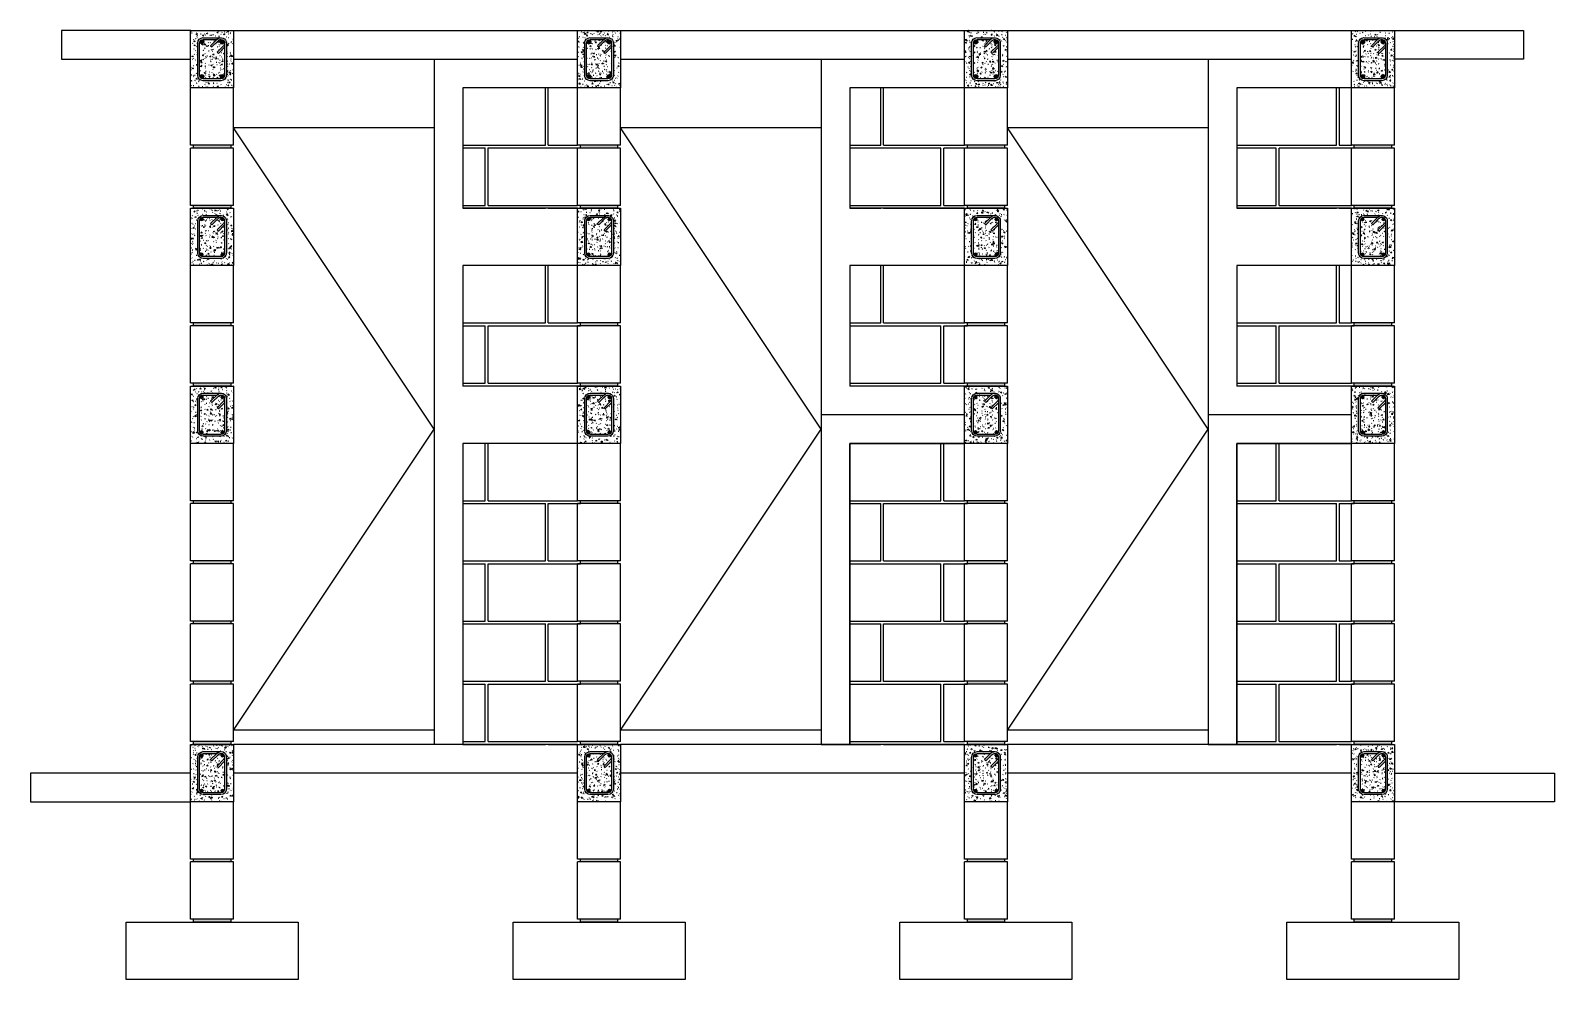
# Model space of a CAD drawing. Header units: metres. Extents: x 0.9 to 42, y -19 to 5.
# Drawn here: x 8.32 to 13.64, y -9.82 to -6.51 of the extents above; entities that cross this region are included whole.
import ezdxf

# ---------------------------------------------------------------- set-up
doc = ezdxf.new("R2010")
doc.units = ezdxf.units.M
doc.linetypes.add('DASHED2', pattern=[0.375, 0.25, -0.125])
doc.layers.add('0.05', color=9, linetype='Continuous')
doc.layers.add('Vistas', color=7, linetype='Continuous')

# ---------------------------------------------------------------- blocks, each defined once
blk = doc.blocks.new('Bloque')
h = blk.add_hatch(color=256)
h.dxf.hatch_style = 1
h.paths.add_polyline_path([(-0.065, 0.01), (-0.065, 0), (0.065, 0), (0.065, 0.01)])
for p, q in [((-0.075, 0.01), (-0.075, 0.21)), ((-0.075, 0.21), (0.075, 0.21)), ((0.075, 0.01), (0.075, 0.21)), ((-0.075, 0.01), (-0.065, 0.01)), ((-0.065, 0.01), (-0.065, 0)), ((-0.065, 0.01), (0.065, 0.01)), ((-0.065, 0), (0.065, 0)), ((0.065, 0), (0.065, 0.01)), ((0.065, 0.01), (0.075, 0.01))]:
    blk.add_line(p, q)
blk = doc.blocks.new('Solera Intermedia')
at = {"layer": 'Vistas'}
h = blk.add_hatch(dxfattribs=at)
h.set_pattern_fill('FP_1', color=256, scale=0.001, style=0, pattern_type=2)
h.set_pattern_definition([(50, (-27.032357, 14.390424), (0.0364365, -0.003187713), [0.00381, -0.04191]), (355, (-27.032357, 14.390424), (-0.00704845, 0.03821172), [0.003048, -0.033528]), (100.451, (-27.02932, 14.39016), (0.029388573, 0.035022944), [0.003238, -0.035618]), (46.184, (-27.032357, 14.400584), (0.054216056, -0.008408366), [0.005715, -0.062865]), (96.636, (-27.02784, 14.399883), (0.0474805, 0.04948544), [0.004857, -0.053427]), (351.184, (-27.032357, 14.400584), (0.04748106, 0.0494846), [0.004572, -0.050292]), (21, (-27.027277, 14.398044), (0.030322646, -0.020452802), [0.00381, -0.04191]), (326, (-27.027277, 14.398044), (0.012360696, 0.03683788), [0.003048, -0.033528]), (71.451, (-27.02475, 14.39634), (0.042683285, 0.016383894), [0.003238, -0.035618]), (37.5, (-27.032357, 14.390424), (0.000618067, 0.0169108196), [0.001676, -0.031445, 0.001676, -0.03236, -0.033655]), (37.5, (-27.032357, 14.390424), (0.000618067, 0.0169108196), [-0.067158, 0.001676, -0.031979]), (7.5, (-27.032357, 14.390424), (0.013364138, 0.020035779), [0.001676, -0.017729, 0.001676, -0.030683, -0.012827]), (7.5, (-27.032357, 14.390424), (0.013364138, 0.020035779), [-0.051765, 0.001676, -0.011151]), (327.5, (-27.043686, 14.390424), (0.027118159, -0.0011460587), [0.001676, -0.011024, 0.001676, -0.037948, -0.052578]), (327.5, (-27.043686, 14.390424), (0.027118159, -0.0011460587), [-0.052324, 0.001676, -0.050902]), (317.5, (-27.048766, 14.390424), (0.02962579, 0.00508507), [0.001676, -0.014834, 0.001676, -0.024638, -0.037338]), (317.5, (-27.048766, 14.390424), (0.02962579, 0.00508507), [-0.042824, 0.001676, -0.035662])])
h.paths.add_polyline_path([(-0.075, 0), (0.075, 0), (0.075, 0.2), (-0.075, 0.2), (-0.075, 0.0391)])
h.paths.add_polyline_path([(-0.022, 0.025), (-0.031, 0.025), (-0.0359, 0.0256), (-0.0405, 0.0276), (-0.0444, 0.0306), (-0.0474, 0.0345), (-0.0494, 0.0391), (-0.05, 0.044), (-0.05, 0.156), (-0.0494, 0.1609), (-0.0474, 0.1655), (-0.0444, 0.1694), (-0.0405, 0.1724), (-0.0359, 0.1744), (-0.031, 0.175), (0.0309, 0.175), (0.0359, 0.1744), (0.0405, 0.1724), (0.0444, 0.1694), (0.0474, 0.1655), (0.0494, 0.1609), (0.05, 0.156), (0.05, 0.044), (0.0494, 0.0391), (0.0474, 0.0345), (0.0444, 0.0306), (0.0405, 0.0276), (0.0359, 0.0256), (0.0309, 0.025), (0.005, 0.025)])
h.paths.add_polyline_path([(-0.0175, 0.0314), (0.0309, 0.0314), (0.0342, 0.0318), (0.0373, 0.0331), (0.0399, 0.0351), (0.0419, 0.0377), (0.0432, 0.0408), (0.0437, 0.044), (0.0437, 0.156), (0.0432, 0.1592), (0.0419, 0.1623), (0.0399, 0.1649), (0.0373, 0.1669), (0.0342, 0.1682), (0.0309, 0.1686), (-0.0167, 0.1686), (0.005, 0.147), (0.0005, 0.1425), (-0.022, 0.1649), (-0.0246, 0.1669), (-0.0277, 0.1682), (-0.031, 0.1686), (-0.0342, 0.1682), (-0.0373, 0.1669), (-0.0399, 0.1649), (-0.0419, 0.1623), (-0.0432, 0.1592), (-0.0437, 0.156), (-0.0432, 0.1527), (-0.0419, 0.1496), (-0.0399, 0.147), (-0.0175, 0.1245), (-0.022, 0.12), (-0.0437, 0.1417), (-0.0437, 0.044), (-0.0432, 0.0408), (-0.0419, 0.0377), (-0.0399, 0.0351), (-0.0373, 0.0331), (-0.0342, 0.0318), (-0.031, 0.0314), (-0.022, 0.0314)])
h = blk.add_hatch(color=256, dxfattribs=at)
edge = h.paths.add_edge_path()
edge.add_arc((-0.0366, 0.1616), 0.00476, 0, 360)
for points in [[(-0.0366, 0.1568), (-0.034, 0.1576), (-0.0322, 0.1596), (-0.0318, 0.1622), (-0.033, 0.1647), (-0.0352, 0.1661), (-0.0379, 0.1661), (-0.0402, 0.1647), (-0.0413, 0.1622), (-0.0409, 0.1596), (-0.0391, 0.1576)], [(0.0372, 0.1568), (0.0397, 0.158), (0.0411, 0.1602), (0.0411, 0.1629), (0.0397, 0.1652), (0.0372, 0.1663), (0.0346, 0.1659), (0.0326, 0.1641), (0.0318, 0.1616), (0.0326, 0.159), (0.0346, 0.1572)], [(-0.0366, 0.0337), (-0.034, 0.0344), (-0.0322, 0.0365), (-0.0318, 0.0391), (-0.033, 0.0416), (-0.0352, 0.043), (-0.0379, 0.043), (-0.0402, 0.0416), (-0.0413, 0.0391), (-0.0409, 0.0365), (-0.0391, 0.0344)], [(0.0359, 0.0337), (0.0385, 0.0341), (0.0406, 0.0359), (0.0413, 0.0384), (0.0406, 0.041), (0.0385, 0.0428), (0.0359, 0.0432), (0.0334, 0.042), (0.032, 0.0398), (0.032, 0.0371), (0.0334, 0.0348)]]:
    blk.add_hatch(color=256, dxfattribs=at).paths.add_polyline_path(points)
h = blk.add_hatch(color=256, dxfattribs=at)
edge = h.paths.add_edge_path()
edge.add_arc((0.0366, 0.1616), 0.00476, 0, 360)
h = blk.add_hatch(color=256, dxfattribs=at)
edge = h.paths.add_edge_path()
edge.add_arc((-0.0366, 0.0384), 0.00476, 0, 360)
h = blk.add_hatch(color=256, dxfattribs=at)
edge = h.paths.add_edge_path()
edge.add_arc((0.0366, 0.0384), 0.00476, 0, 360)
for p, q in [((0.075, 0.2), (-0.075, 0.2)), ((-0.075, 0.2), (-0.075, 0)), ((-0.0402, 0.1647), (-0.0413, 0.1622)), ((-0.0413, 0.1622), (-0.0409, 0.1596)), ((-0.0409, 0.1596), (-0.0391, 0.1576)), ((-0.0379, 0.1661), (-0.0402, 0.1647)), ((-0.0352, 0.1661), (-0.0379, 0.1661)), ((-0.033, 0.1647), (-0.0352, 0.1661)), ((-0.034, 0.1576), (-0.0322, 0.1596)), ((-0.0318, 0.1622), (-0.033, 0.1647)), ((-0.0322, 0.1596), (-0.0318, 0.1622)), ((0.0309, 0.175), (-0.031, 0.175)), ((0.0005, 0.1425), (-0.022, 0.1649)), ((0.005, 0.147), (-0.0175, 0.1694)), ((0.0309, 0.1686), (-0.0167, 0.1686)), ((0.0326, 0.1641), (0.0318, 0.1616)), ((0.0318, 0.1616), (0.0326, 0.159)), ((0.0346, 0.1659), (0.0326, 0.1641)), ((0.0372, 0.1663), (0.0346, 0.1659)), ((0.0397, 0.1652), (0.0372, 0.1663)), ((0.0411, 0.1629), (0.0397, 0.1652)), ((0.0397, 0.158), (0.0411, 0.1602)), ((0.0411, 0.1602), (0.0411, 0.1629)), ((0.075, 0), (0.075, 0.2)), ((-0.05, 0.156), (-0.05, 0.044)), ((-0.0437, 0.156), (-0.0437, 0.044)), ((-0.0437, 0.1417), (-0.022, 0.12)), ((-0.0399, 0.147), (-0.0175, 0.1245)), ((-0.0391, 0.1576), (-0.0366, 0.1568)), ((-0.0366, 0.1568), (-0.034, 0.1576)), ((-0.022, 0.12), (-0.0175, 0.1245)), ((0.005, 0.147), (0.0005, 0.1425)), ((0.0326, 0.159), (0.0346, 0.1572)), ((0.0346, 0.1572), (0.0372, 0.1568)), ((0.0372, 0.1568), (0.0397, 0.158)), ((0.0437, 0.044), (0.0437, 0.156)), ((0.05, 0.044), (0.05, 0.156)), ((-0.075, 0), (0.075, 0)), ((-0.0402, 0.0416), (-0.0413, 0.0391)), ((-0.0413, 0.0391), (-0.0409, 0.0365)), ((-0.0409, 0.0365), (-0.0391, 0.0344)), ((-0.0379, 0.043), (-0.0402, 0.0416)), ((-0.0391, 0.0344), (-0.0366, 0.0337)), ((-0.0352, 0.043), (-0.0379, 0.043)), ((-0.0366, 0.0337), (-0.034, 0.0344)), ((-0.033, 0.0416), (-0.0352, 0.043)), ((-0.034, 0.0344), (-0.0322, 0.0365)), ((-0.0318, 0.0391), (-0.033, 0.0416)), ((-0.0322, 0.0365), (-0.0318, 0.0391)), ((-0.031, 0.0314), (0.0309, 0.0314)), ((-0.031, 0.025), (0.0309, 0.025)), ((0.0334, 0.042), (0.032, 0.0398)), ((0.032, 0.0398), (0.032, 0.0371)), ((0.032, 0.0371), (0.0334, 0.0348)), ((0.0359, 0.0432), (0.0334, 0.042)), ((0.0334, 0.0348), (0.0359, 0.0337)), ((0.0385, 0.0428), (0.0359, 0.0432)), ((0.0359, 0.0337), (0.0385, 0.0341)), ((0.0406, 0.041), (0.0385, 0.0428)), ((0.0385, 0.0341), (0.0406, 0.0359)), ((0.0413, 0.0384), (0.0406, 0.041)), ((0.0406, 0.0359), (0.0413, 0.0384))]:
    blk.add_line(p, q, dxfattribs=at)
for centre in [(-0.0366, 0.1616), (0.0366, 0.1616), (-0.0366, 0.0384), (0.0366, 0.0384)]:
    blk.add_circle(centre, 0.00476, dxfattribs=at)
for centre, radius, start, end in [((-0.031, 0.156), 0.019, 45, 180), ((-0.031, 0.156), 0.0127, 45, 180), ((0.0309, 0.156), 0.019, 0, 90), ((0.0309, 0.156), 0.0127, 0, 90), ((-0.031, 0.156), 0.0127, 180, 225), ((-0.031, 0.044), 0.0191, 180, 270), ((-0.031, 0.044), 0.0127, 180, 270), ((0.0309, 0.044), 0.0127, 270, 0), ((0.0309, 0.044), 0.019, 270, 0)]:
    blk.add_arc(centre, radius, start, end, dxfattribs=at)
blk = doc.blocks.new('Solera corona')
at = {"layer": 'Vistas'}
h = blk.add_hatch(dxfattribs=at)
h.set_pattern_fill('FP_1', color=256, scale=0.001, style=0, pattern_type=2)
h.set_pattern_definition([(50, (-27.492357, 14.390424), (0.0364365, -0.003187713), [0.00381, -0.04191]), (355, (-27.492357, 14.390424), (-0.00704845, 0.03821172), [0.003048, -0.033528]), (100.451, (-27.48932, 14.39016), (0.029388573, 0.035022944), [0.003238, -0.035618]), (46.184, (-27.492357, 14.400584), (0.054216056, -0.008408366), [0.005715, -0.062865]), (96.636, (-27.48784, 14.399883), (0.0474805, 0.04948544), [0.004857, -0.053427]), (351.184, (-27.492357, 14.400584), (0.04748106, 0.0494846), [0.004572, -0.050292]), (21, (-27.487277, 14.398044), (0.030322646, -0.020452802), [0.00381, -0.04191]), (326, (-27.487277, 14.398044), (0.012360696, 0.03683788), [0.003048, -0.033528]), (71.451, (-27.48475, 14.39634), (0.042683285, 0.016383894), [0.003238, -0.035618]), (37.5, (-27.492357, 14.390424), (0.000618067, 0.0169108196), [0.001676, -0.031445, 0.001676, -0.03236, -0.033655]), (37.5, (-27.492357, 14.390424), (0.000618067, 0.0169108196), [-0.067158, 0.001676, -0.031979]), (7.5, (-27.492357, 14.390424), (0.013364138, 0.020035779), [0.001676, -0.017729, 0.001676, -0.030683, -0.012827]), (7.5, (-27.492357, 14.390424), (0.013364138, 0.020035779), [-0.051765, 0.001676, -0.011151]), (327.5, (-27.503686, 14.390424), (0.027118159, -0.0011460587), [0.001676, -0.011024, 0.001676, -0.037948, -0.052578]), (327.5, (-27.503686, 14.390424), (0.027118159, -0.0011460587), [-0.052324, 0.001676, -0.050902]), (317.5, (-27.508766, 14.390424), (0.02962579, 0.00508507), [0.001676, -0.014834, 0.001676, -0.024638, -0.037338]), (317.5, (-27.508766, 14.390424), (0.02962579, 0.00508507), [-0.042824, 0.001676, -0.035662])])
h.paths.add_polyline_path([(-0.075, 0), (0.075, 0), (0.075, 0.2), (-0.075, 0.2), (-0.075, 0.0391)])
h.paths.add_polyline_path([(0.031, 0.025), (-0.031, 0.025), (-0.0359, 0.0256), (-0.0405, 0.0276), (-0.0444, 0.0306), (-0.0474, 0.0345), (-0.0494, 0.0391), (-0.05, 0.044), (-0.05, 0.156), (-0.0494, 0.1609), (-0.0474, 0.1655), (-0.0444, 0.1694), (-0.0405, 0.1724), (-0.0359, 0.1744), (-0.031, 0.175), (0.031, 0.175), (0.0359, 0.1744), (0.0405, 0.1724), (0.0444, 0.1694), (0.0474, 0.1655), (0.0494, 0.1609), (0.05, 0.156), (0.05, 0.044), (0.0494, 0.0391), (0.0474, 0.0345), (0.0444, 0.0306), (0.0405, 0.0276), (0.0359, 0.0256), (0.0342, 0.0254)])
h.paths.add_polyline_path([(0.0096, 0.0314), (0.031, 0.0314), (0.0342, 0.0318), (0.0373, 0.0331), (0.0399, 0.0351), (0.0419, 0.0377), (0.0432, 0.0408), (0.0436, 0.044), (0.0436, 0.156), (0.0432, 0.1592), (0.0419, 0.1623), (0.0399, 0.1649), (0.0373, 0.1669), (0.0342, 0.1682), (0.031, 0.1686), (-0.0167, 0.1686), (0.005, 0.147), (0.0005, 0.1425), (-0.022, 0.1649), (-0.0246, 0.1669), (-0.0277, 0.1682), (-0.031, 0.1686), (-0.0342, 0.1682), (-0.0373, 0.1669), (-0.0399, 0.1649), (-0.0419, 0.1623), (-0.0432, 0.1592), (-0.0437, 0.156), (-0.0432, 0.1527), (-0.0419, 0.1496), (-0.0399, 0.147), (-0.0175, 0.1245), (-0.022, 0.12), (-0.0437, 0.1417), (-0.0437, 0.044), (-0.0432, 0.0408), (-0.0419, 0.0377), (-0.0399, 0.0351), (-0.0373, 0.0331), (-0.0342, 0.0318), (-0.031, 0.0314), (0.005, 0.0314)])
for points in [[(-0.0354, 0.1541), (-0.0323, 0.1549), (-0.0299, 0.1573), (-0.0291, 0.1604), (-0.0299, 0.1636), (-0.0323, 0.1659), (-0.0354, 0.1668), (-0.0386, 0.1659), (-0.0409, 0.1636), (-0.0418, 0.1604), (-0.0409, 0.1573), (-0.0386, 0.1549)], [(0.0354, 0.1541), (0.0386, 0.1549), (0.0409, 0.1573), (0.0418, 0.1604), (0.0409, 0.1636), (0.0386, 0.1659), (0.0354, 0.1668), (0.0323, 0.1659), (0.0299, 0.1636), (0.0291, 0.1604), (0.0299, 0.1573), (0.0323, 0.1549)], [(-0.0354, 0.0332), (-0.0323, 0.0341), (-0.0299, 0.0364), (-0.0291, 0.0396), (-0.0299, 0.0427), (-0.0323, 0.0451), (-0.0354, 0.0459), (-0.0386, 0.0451), (-0.0409, 0.0427), (-0.0418, 0.0396), (-0.0409, 0.0364), (-0.0386, 0.0341)], [(0.0354, 0.0332), (0.0386, 0.0341), (0.0409, 0.0364), (0.0418, 0.0396), (0.0409, 0.0427), (0.0386, 0.0451), (0.0354, 0.0459), (0.0323, 0.0451), (0.0299, 0.0427), (0.0291, 0.0396), (0.0299, 0.0364), (0.0323, 0.0341)]]:
    blk.add_hatch(color=256, dxfattribs=at).paths.add_polyline_path(points)
h = blk.add_hatch(color=256, dxfattribs=at)
edge = h.paths.add_edge_path()
edge.add_arc((-0.0354, 0.1604), 0.00635, 0, 360)
h = blk.add_hatch(color=256, dxfattribs=at)
edge = h.paths.add_edge_path()
edge.add_arc((0.0354, 0.1604), 0.00635, 0, 360)
h = blk.add_hatch(color=256, dxfattribs=at)
edge = h.paths.add_edge_path()
edge.add_arc((-0.0354, 0.0396), 0.00635, 0, 360)
h = blk.add_hatch(color=256, dxfattribs=at)
edge = h.paths.add_edge_path()
edge.add_arc((0.0354, 0.0396), 0.00635, 0, 360)
for p, q in [((0.075, 0.2), (-0.075, 0.2)), ((-0.075, 0.2), (-0.075, 0)), ((-0.0409, 0.1636), (-0.0418, 0.1604)), ((-0.0418, 0.1604), (-0.0409, 0.1573)), ((-0.0386, 0.1659), (-0.0409, 0.1636)), ((-0.0354, 0.1668), (-0.0386, 0.1659)), ((-0.0323, 0.1659), (-0.0354, 0.1668)), ((-0.0299, 0.1636), (-0.0323, 0.1659)), ((0.031, 0.175), (-0.031, 0.175)), ((-0.0291, 0.1604), (-0.0299, 0.1636)), ((-0.0299, 0.1573), (-0.0291, 0.1604)), ((0.0005, 0.1425), (-0.022, 0.1649)), ((0.005, 0.147), (-0.0175, 0.1694)), ((0.031, 0.1686), (-0.0167, 0.1686)), ((0.0299, 0.1636), (0.0291, 0.1604)), ((0.0291, 0.1604), (0.0299, 0.1573)), ((0.0323, 0.1659), (0.0299, 0.1636)), ((0.0354, 0.1668), (0.0323, 0.1659)), ((0.0386, 0.1659), (0.0354, 0.1668)), ((0.0409, 0.1636), (0.0386, 0.1659)), ((0.0418, 0.1604), (0.0409, 0.1636)), ((0.0409, 0.1573), (0.0418, 0.1604)), ((0.075, 0), (0.075, 0.2)), ((-0.05, 0.156), (-0.05, 0.044)), ((-0.0437, 0.156), (-0.0437, 0.044)), ((-0.0437, 0.1417), (-0.022, 0.12)), ((-0.0409, 0.1573), (-0.0386, 0.1549)), ((-0.0399, 0.147), (-0.0175, 0.1245)), ((-0.0386, 0.1549), (-0.0354, 0.1541)), ((-0.0354, 0.1541), (-0.0323, 0.1549)), ((-0.0323, 0.1549), (-0.0299, 0.1573)), ((-0.022, 0.12), (-0.0175, 0.1245)), ((0.005, 0.147), (0.0005, 0.1425)), ((0.0299, 0.1573), (0.0323, 0.1549)), ((0.0323, 0.1549), (0.0354, 0.1541)), ((0.0354, 0.1541), (0.0386, 0.1549)), ((0.0386, 0.1549), (0.0409, 0.1573)), ((0.0436, 0.044), (0.0436, 0.156)), ((0.05, 0.044), (0.05, 0.156)), ((-0.075, 0), (0.075, 0)), ((-0.0409, 0.0427), (-0.0418, 0.0396)), ((-0.0418, 0.0396), (-0.0409, 0.0364)), ((-0.0386, 0.0451), (-0.0409, 0.0427)), ((-0.0409, 0.0364), (-0.0386, 0.0341)), ((-0.0354, 0.0459), (-0.0386, 0.0451)), ((-0.0386, 0.0341), (-0.0354, 0.0332)), ((-0.0323, 0.0451), (-0.0354, 0.0459)), ((-0.0354, 0.0332), (-0.0323, 0.0341)), ((-0.0299, 0.0427), (-0.0323, 0.0451)), ((-0.0323, 0.0341), (-0.0299, 0.0364)), ((-0.031, 0.0314), (0.031, 0.0314)), ((-0.031, 0.025), (0.031, 0.025)), ((-0.0291, 0.0396), (-0.0299, 0.0427)), ((-0.0299, 0.0364), (-0.0291, 0.0396)), ((0.0299, 0.0427), (0.0291, 0.0396)), ((0.0291, 0.0396), (0.0299, 0.0364)), ((0.0323, 0.0451), (0.0299, 0.0427)), ((0.0299, 0.0364), (0.0323, 0.0341)), ((0.0354, 0.0459), (0.0323, 0.0451)), ((0.0323, 0.0341), (0.0354, 0.0332)), ((0.0386, 0.0451), (0.0354, 0.0459)), ((0.0354, 0.0332), (0.0386, 0.0341)), ((0.0409, 0.0427), (0.0386, 0.0451)), ((0.0386, 0.0341), (0.0409, 0.0364)), ((0.0418, 0.0396), (0.0409, 0.0427)), ((0.0409, 0.0364), (0.0418, 0.0396))]:
    blk.add_line(p, q, dxfattribs=at)
for centre in [(-0.0354, 0.1604), (0.0354, 0.1604), (-0.0354, 0.0396), (0.0354, 0.0396)]:
    blk.add_circle(centre, 0.00635, dxfattribs=at)
for centre, radius, start, end in [((-0.031, 0.156), 0.019, 45, 180), ((-0.031, 0.156), 0.0127, 45, 180), ((0.031, 0.156), 0.0191, 0, 90), ((0.031, 0.156), 0.0127, 0, 90), ((-0.031, 0.156), 0.0127, 180, 225), ((-0.031, 0.044), 0.019, 180, 270), ((-0.031, 0.044), 0.0127, 180, 270), ((0.031, 0.044), 0.0127, 270, 0), ((0.031, 0.044), 0.0191, 270, 0)]:
    blk.add_arc(centre, radius, start, end, dxfattribs=at)

msp = doc.modelspace()

# ---------------------------------------------------------------- hatches: boundary and pattern name
at = {"layer": '0.05'}
h = msp.add_hatch(dxfattribs=at)
h.set_pattern_fill('AR-B816C', color=256, scale=0.001033)
h.set_pattern_definition([(0, (23.14538, -7.12766), (0.210001, 0.210001), [0.4101584, -0.009844]), (0, (22.93538, -7.11782), (0.210001, 0.210001), [0.4101584, -0.009844]), (90, (23.14538, -7.12766), (-0.210001, 0.210001), [-0.219845, 0.200157]), (90, (23.13554, -7.12766), (-0.210001, 0.210001), [-0.219845, 0.200157])])
h.paths.add_polyline_path([(9.82776, -6.70766), (10.22776, -6.70766), (10.22776, -6.90766), (10.23776, -6.90766), (10.23776, -6.91766), (10.22776, -6.91766), (10.22776, -7.11766), (10.23776, -7.11766), (10.23776, -7.12766), (10.22776, -7.12766), (9.82776, -7.12766)])
h = msp.add_hatch(dxfattribs=at)
h.set_pattern_fill('AR-B816C', color=256, scale=0.001033)
h.set_pattern_definition([(0, (21.79538, -7.12766), (0.210001, 0.210001), [0.4101584, -0.009844]), (0, (21.58538, -7.11782), (0.210001, 0.210001), [0.410158, -0.009844]), (90, (21.79538, -7.12766), (-0.210001, 0.210001), [-0.219845, 0.200157]), (90, (21.78554, -7.12766), (-0.210001, 0.210001), [-0.219845, 0.200157])])
h.paths.add_polyline_path([(11.17776, -6.70766), (11.57776, -6.70766), (11.57776, -6.90766), (11.58776, -6.90766), (11.58776, -6.91766), (11.57776, -6.91766), (11.57776, -7.11766), (11.58776, -7.11766), (11.58776, -7.12766), (11.57776, -7.12766), (11.17776, -7.12766)])
h = msp.add_hatch(dxfattribs=at)
h.set_pattern_fill('AR-B816C', color=256, scale=0.001033)
h.set_pattern_definition([(0, (20.44538, -7.12766), (0.210001, 0.210001), [0.410158, -0.009844]), (0, (20.23538, -7.11782), (0.210001, 0.210001), [0.410158, -0.009844]), (90, (20.44538, -7.12766), (-0.210001, 0.210001), [-0.219845, 0.200157]), (90, (20.43554, -7.12766), (-0.210001, 0.210001), [-0.219845, 0.200157])])
h.paths.add_polyline_path([(12.92776, -7.12766), (12.92776, -6.91766), (12.92776, -6.70766), (12.52776, -6.70766), (12.52776, -7.12766)])
h = msp.add_hatch(dxfattribs=at)
h.set_pattern_fill('AR-B816C', color=256, scale=0.001033)
h.set_pattern_definition([(0, (23.14538, -7.74766), (0.210001, 0.210001), [0.4101584, -0.009844]), (0, (22.93538, -7.73782), (0.210001, 0.210001), [0.4101584, -0.009844]), (90, (23.14538, -7.74766), (-0.210001, 0.210001), [-0.219845, 0.200157]), (90, (23.13554, -7.74766), (-0.210001, 0.210001), [-0.219845, 0.200157])])
h.paths.add_polyline_path([(9.82776, -7.32766), (10.22776, -7.32766), (10.22776, -7.52766), (10.23776, -7.52766), (10.23776, -7.53766), (10.22776, -7.53766), (10.22776, -7.73766), (10.23776, -7.73766), (10.23776, -7.74766), (10.22776, -7.74766), (9.82776, -7.74766)])
h = msp.add_hatch(dxfattribs=at)
h.set_pattern_fill('AR-B816C', color=256, scale=0.001033)
h.set_pattern_definition([(0, (21.79538, -7.74766), (0.210001, 0.210001), [0.4101584, -0.009844]), (0, (21.58538, -7.73782), (0.210001, 0.210001), [0.410158, -0.009844]), (90, (21.79538, -7.74766), (-0.210001, 0.210001), [-0.219845, 0.200157]), (90, (21.78554, -7.74766), (-0.210001, 0.210001), [-0.219845, 0.200157])])
h.paths.add_polyline_path([(11.17776, -7.32766), (11.57776, -7.32766), (11.57776, -7.52766), (11.58776, -7.52766), (11.58776, -7.53766), (11.57776, -7.53766), (11.57776, -7.73766), (11.58776, -7.73766), (11.58776, -7.74766), (11.57776, -7.74766), (11.17776, -7.74766)])
h = msp.add_hatch(dxfattribs=at)
h.set_pattern_fill('AR-B816C', color=256, scale=0.001033)
h.set_pattern_definition([(0, (20.44538, -7.74766), (0.210001, 0.210001), [0.410158, -0.009844]), (0, (20.23538, -7.73782), (0.210001, 0.210001), [0.410158, -0.009844]), (90, (20.44538, -7.74766), (-0.210001, 0.210001), [-0.219845, 0.200157]), (90, (20.43554, -7.74766), (-0.210001, 0.210001), [-0.219845, 0.200157])])
h.paths.add_polyline_path([(12.52776, -7.32766), (12.92776, -7.32766), (12.92776, -7.52766), (12.93776, -7.52766), (12.93776, -7.53766), (12.92776, -7.53766), (12.92776, -7.73766), (12.93776, -7.73766), (12.93776, -7.74766), (12.92776, -7.74766), (12.52776, -7.74766)])
h = msp.add_hatch(dxfattribs=at)
h.set_pattern_fill('AR-B816C', color=256, scale=0.001033)
h.set_pattern_definition([(0, (23.14538, -8.99766), (0.210001, 0.210001), [0.4101584, -0.009844]), (0, (22.93538, -8.98782), (0.210001, 0.210001), [0.4101584, -0.009844]), (90, (23.14538, -8.99766), (-0.210001, 0.210001), [-0.219845, 0.200157]), (90, (23.13554, -8.99766), (-0.210001, 0.210001), [-0.219845, 0.200157])])
h.paths.add_polyline_path([(9.82776, -7.94766), (10.22776, -7.94766), (10.22776, -8.14766), (10.23776, -8.14766), (10.23776, -8.15766), (10.22776, -8.15766), (10.22776, -8.35766), (10.23776, -8.35766), (10.23776, -8.36766), (10.22776, -8.36766), (10.22776, -8.56766), (10.23776, -8.56766), (10.23776, -8.57766), (10.22776, -8.57766), (10.22776, -8.77766), (10.23776, -8.77766), (10.23776, -8.78766), (10.22776, -8.78766), (10.22776, -8.98766), (10.23776, -8.98766), (10.23776, -8.99766), (10.22776, -8.99766), (9.82776, -8.99766)])
h = msp.add_hatch(dxfattribs=at)
h.set_pattern_fill('AR-B816C', color=256, scale=0.001033)
h.set_pattern_definition([(0, (21.79538, -8.99766), (0.210001, 0.210001), [0.4101584, -0.009844]), (0, (21.58538, -8.98782), (0.210001, 0.210001), [0.4101584, -0.009844]), (90, (21.79538, -8.99766), (-0.210001, 0.210001), [-0.219845, 0.200157]), (90, (21.78554, -8.99766), (-0.210001, 0.210001), [-0.219845, 0.200157])])
h.paths.add_polyline_path([(11.17776, -7.94766), (11.57776, -7.94766), (11.57776, -8.14766), (11.58776, -8.14766), (11.58776, -8.15766), (11.57776, -8.15766), (11.57776, -8.35766), (11.58776, -8.35766), (11.58776, -8.36766), (11.57776, -8.36766), (11.57776, -8.56766), (11.58776, -8.56766), (11.58776, -8.57766), (11.57776, -8.57766), (11.57776, -8.77766), (11.58776, -8.77766), (11.58776, -8.78766), (11.57776, -8.78766), (11.57776, -8.98766), (11.58776, -8.98766), (11.58776, -8.99766), (11.57776, -8.99766), (11.17776, -8.99766)])
h = msp.add_hatch(dxfattribs=at)
h.set_pattern_fill('AR-B816C', color=256, scale=0.001033)
h.set_pattern_definition([(0, (20.44538, -8.99766), (0.210001, 0.210001), [0.410158, -0.009844]), (0, (20.23538, -8.98782), (0.210001, 0.210001), [0.410158, -0.009844]), (90, (20.44538, -8.99766), (-0.210001, 0.210001), [-0.219845, 0.200157]), (90, (20.43554, -8.99766), (-0.210001, 0.210001), [-0.219845, 0.200157])])
h.paths.add_polyline_path([(12.52776, -7.94766), (12.92776, -7.94766), (12.92776, -8.14766), (12.93776, -8.14766), (12.93776, -8.15766), (12.92776, -8.15766), (12.92776, -8.35766), (12.93776, -8.35766), (12.93776, -8.36766), (12.92776, -8.36766), (12.92776, -8.56766), (12.93776, -8.56766), (12.93776, -8.57766), (12.92776, -8.57766), (12.92776, -8.77766), (12.93776, -8.77766), (12.93776, -8.78766), (12.92776, -8.78766), (12.92776, -8.98766), (12.93776, -8.98766), (12.93776, -8.99766), (12.92776, -8.99766), (12.52776, -8.99766)])

# ---------------------------------------------------------------- linework, layer by layer
for p, q in [((8.87776, -6.50766), (8.42776, -6.50766)), ((8.42776, -6.50766), (8.42776, -6.60766)), ((9.02776, -6.50766), (10.22776, -6.50766)), ((10.37776, -6.50766), (11.57776, -6.50766)), ((11.72776, -6.50766), (12.92776, -6.50766)), ((13.07776, -6.50766), (13.52776, -6.50766)), ((13.52776, -6.50766), (13.52776, -6.60766)), ((8.42776, -6.60766), (8.87776, -6.60766)), ((9.02776, -6.60766), (10.22776, -6.60766)), ((9.72776, -6.60766), (9.72776, -8.99766)), ((10.37776, -6.60766), (11.57776, -6.60766)), ((11.07776, -6.60766), (11.07776, -8.99766)), ((11.72776, -6.60766), (12.92776, -6.60766)), ((12.42776, -6.60766), (12.42776, -8.99766)), ((13.52776, -6.60766), (13.07776, -6.60766)), ((9.82776, -6.70766), (9.82776, -7.12766)), ((10.22776, -6.70766), (9.82776, -6.70766)), ((11.17776, -6.70766), (11.17776, -7.12766)), ((11.57776, -6.70766), (11.17776, -6.70766)), ((12.52776, -6.70766), (12.52776, -7.12766)), ((12.92776, -6.70766), (12.52776, -6.70766)), ((9.72776, -6.84766), (9.02776, -6.84766)), ((11.07776, -6.84766), (10.37776, -6.84766)), ((12.42776, -6.84766), (11.72776, -6.84766)), ((10.22776, -7.12766), (9.82776, -7.12766)), ((11.57776, -7.12766), (11.17776, -7.12766)), ((12.92776, -7.12766), (12.52776, -7.12766)), ((9.82776, -7.32766), (9.82776, -7.74766)), ((10.22776, -7.32766), (9.82776, -7.32766)), ((11.17776, -7.32766), (11.17776, -7.74766)), ((11.57776, -7.32766), (11.17776, -7.32766)), ((12.52776, -7.32766), (12.52776, -7.74766)), ((12.92776, -7.32766), (12.52776, -7.32766)), ((10.22776, -7.74766), (9.82776, -7.74766)), ((11.57776, -7.74766), (11.17776, -7.74766)), ((12.92776, -7.74766), (12.52776, -7.74766)), ((9.82776, -7.94766), (9.82776, -8.99766)), ((10.22776, -7.94766), (9.82776, -7.94766)), ((11.17776, -7.94766), (11.17776, -8.99766)), ((11.57776, -7.94766), (11.17776, -7.94766)), ((12.52776, -7.94766), (12.52776, -8.99766)), ((12.92776, -7.94766), (12.52776, -7.94766)), ((9.72776, -8.94766), (9.02776, -8.94766)), ((11.07776, -8.94766), (10.37776, -8.94766)), ((12.42776, -8.94766), (11.72776, -8.94766)), ((10.22776, -8.99766), (9.02776, -8.99766)), ((11.57776, -8.99766), (10.37776, -8.99766)), ((12.92776, -8.99766), (11.72776, -8.99766)), ((8.87776, -9.09766), (8.31923, -9.09766)), ((8.31923, -9.09766), (8.31923, -9.19766)), ((10.22776, -9.09766), (9.02776, -9.09766)), ((11.57776, -9.09766), (10.37776, -9.09766)), ((12.92776, -9.09766), (11.72776, -9.09766)), ((13.07776, -9.09766), (13.63628, -9.09766)), ((13.63628, -9.09766), (13.63628, -9.19766)), ((8.31923, -9.19766), (8.87776, -9.19766)), ((13.63628, -9.19766), (13.07776, -9.19766))]:
    msp.add_line(p, q)
at = {"linetype": 'DASHED2', "ltscale": 10}
for p, q in [((9.72776, -7.89766), (9.02776, -6.84766)), ((11.07776, -7.89766), (10.37776, -6.84766)), ((12.42776, -7.89766), (11.72776, -6.84766)), ((9.02776, -8.94766), (9.72776, -7.89766)), ((10.37776, -8.94766), (11.07776, -7.89766)), ((11.72776, -8.94766), (12.42776, -7.89766))]:
    msp.add_line(p, q, dxfattribs=at)
at = {"flags": 128}
for points in [[(11.57776, -7.84766), (11.07776, -7.84766), (11.07776, -8.99766), (11.17776, -8.99766), (11.17776, -7.94766), (11.57776, -7.94766), (11.57776, -7.84766)], [(12.92776, -7.84766), (12.42776, -7.84766), (12.42776, -8.99766), (12.52776, -8.99766), (12.52776, -7.94766), (12.92776, -7.94766), (12.92776, -7.84766)]]:
    msp.add_lwpolyline(points, dxfattribs=at)
for points in [[(9.25276, -9.61766), (9.25276, -9.81766), (8.65276, -9.81766), (8.65276, -9.61766), (8.95276, -9.61766)], [(10.60276, -9.61766), (10.60276, -9.81766), (10.00276, -9.81766), (10.00276, -9.61766), (10.30276, -9.61766)], [(11.95276, -9.61766), (11.95276, -9.81766), (11.35276, -9.81766), (11.35276, -9.61766), (11.65276, -9.61766)], [(13.30276, -9.61766), (13.30276, -9.81766), (12.70276, -9.81766), (12.70276, -9.61766), (13.00276, -9.61766)]]:
    msp.add_lwpolyline(points, close=True)

# ---------------------------------------------------------------- block references
at = {"xscale": -1}
for name, p in [('Solera corona', (8.95276, -6.70766)), ('Solera corona', (10.30276, -6.70766)), ('Solera corona', (11.65276, -6.70766)), ('Solera corona', (13.00276, -6.70766)), ('Bloque', (8.95276, -6.91766)), ('Bloque', (10.30276, -6.91766)), ('Bloque', (11.65276, -6.91766)), ('Bloque', (13.00276, -6.91766)), ('Bloque', (8.95276, -7.12766)), ('Bloque', (10.30276, -7.12766)), ('Bloque', (11.65276, -7.12766)), ('Bloque', (13.00276, -7.12766)), ('Solera Intermedia', (8.95276, -7.32766)), ('Solera Intermedia', (10.30276, -7.32766)), ('Solera Intermedia', (11.65276, -7.32766)), ('Solera Intermedia', (13.00276, -7.32766)), ('Bloque', (8.95276, -7.53766)), ('Bloque', (10.30276, -7.53766)), ('Bloque', (11.65276, -7.53766)), ('Bloque', (13.00276, -7.53766)), ('Bloque', (8.95276, -7.74766)), ('Bloque', (10.30276, -7.74766)), ('Bloque', (11.65276, -7.74766)), ('Bloque', (13.00276, -7.74766)), ('Solera Intermedia', (8.95276, -7.94766)), ('Solera Intermedia', (10.30276, -7.94766)), ('Solera Intermedia', (11.65276, -7.94766)), ('Solera Intermedia', (13.00276, -7.94766)), ('Bloque', (8.95276, -8.15766)), ('Bloque', (10.30276, -8.15766)), ('Bloque', (11.65276, -8.15766)), ('Bloque', (13.00276, -8.15766)), ('Bloque', (8.95276, -8.36766)), ('Bloque', (10.30276, -8.36766)), ('Bloque', (11.65276, -8.36766)), ('Bloque', (13.00276, -8.36766)), ('Bloque', (8.95276, -8.57766)), ('Bloque', (10.30276, -8.57766)), ('Bloque', (11.65276, -8.57766)), ('Bloque', (13.00276, -8.57766)), ('Bloque', (8.95276, -8.78766)), ('Bloque', (10.30276, -8.78766)), ('Bloque', (11.65276, -8.78766)), ('Bloque', (13.00276, -8.78766)), ('Bloque', (8.95276, -8.99766)), ('Bloque', (10.30276, -8.99766)), ('Bloque', (11.65276, -8.99766)), ('Bloque', (13.00276, -8.99766)), ('Solera Intermedia', (8.95276, -9.19766)), ('Solera Intermedia', (10.30276, -9.19766)), ('Solera Intermedia', (11.65276, -9.19766)), ('Solera Intermedia', (13.00276, -9.19766)), ('Bloque', (8.95276, -9.40766)), ('Bloque', (10.30276, -9.40766)), ('Bloque', (11.65276, -9.40766)), ('Bloque', (13.00276, -9.40766)), ('Bloque', (8.95276, -9.61766)), ('Bloque', (10.30276, -9.61766)), ('Bloque', (11.65276, -9.61766)), ('Bloque', (13.00276, -9.61766))]:
    msp.add_blockref(name, p, dxfattribs=at)

doc.saveas('drawing.dxf')
